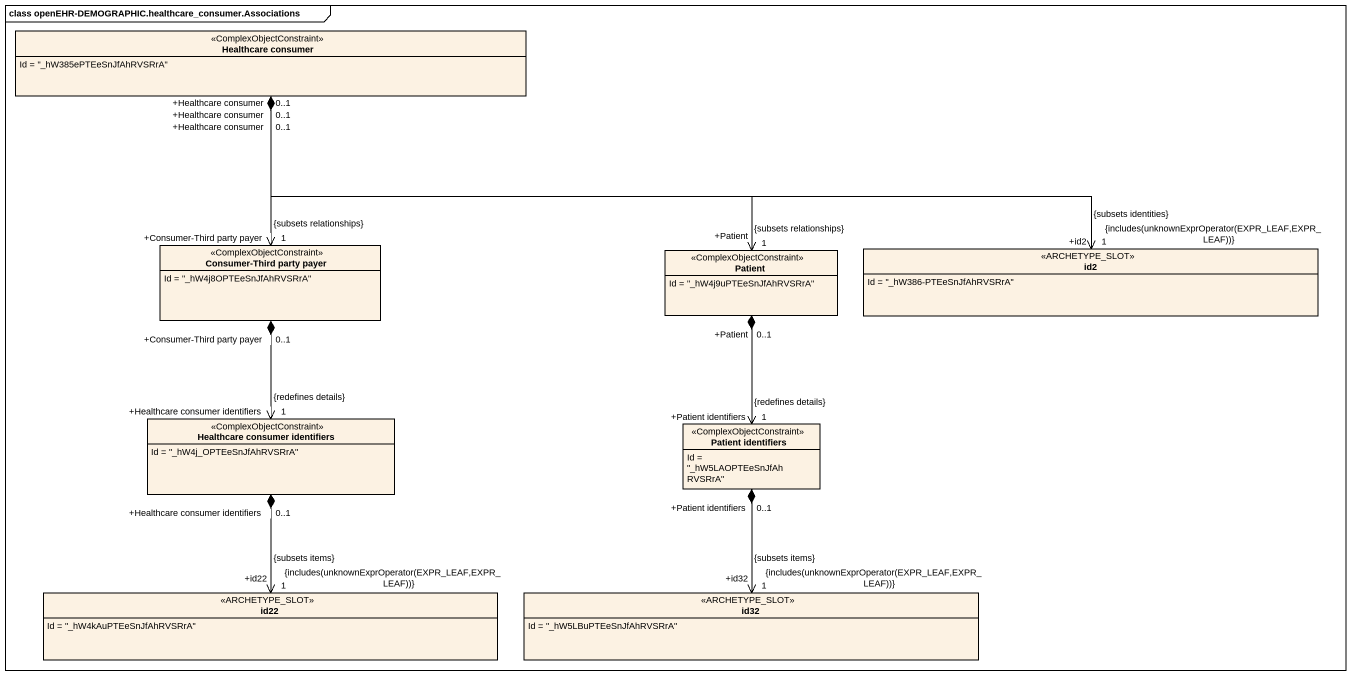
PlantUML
@startuml
mainframe class openEHR-DEMOGRAPHIC.healthcare_consumer.Associations
hide circle
hide empty members
class "Healthcare consumer" as Healthcare_consumer <<ComplexObjectConstraint>> {
  Id = "_hW385ePTEeSnJfAhRVSRrA"
}
class "Consumer-Third party payer" as Consumer_Third_party_payer <<ComplexObjectConstraint>> {
  Id = "_hW4j8OPTEeSnJfAhRVSRrA"
}
class Patient <<ComplexObjectConstraint>> {
  Id = "_hW4j9uPTEeSnJfAhRVSRrA"
}
class id2 <<ARCHETYPE_SLOT>> {
  Id = "_hW386-PTEeSnJfAhRVSRrA"
}
class "Healthcare consumer identifiers" as Healthcare_consumer_2 <<ComplexObjectConstraint>> {
  Id = "_hW4j_OPTEeSnJfAhRVSRrA"
}
class "Patient identifiers" as Patient_identifiers <<ComplexObjectConstraint>> {
  Id = "_hW5LAOPTEeSnJfAhRVSRrA"
}
class id22 <<ARCHETYPE_SLOT>> {
  Id = "_hW4kAuPTEeSnJfAhRVSRrA"
}
class id32 <<ARCHETYPE_SLOT>> {
  Id = "_hW5LBuPTEeSnJfAhRVSRrA"
}
Healthcare_consumer "+Healthcare consumer\n0..1" *--> "+Consumer-Third party payer\n1\n{subsets relationships}" Consumer_Third_party_payer
Healthcare_consumer "+Healthcare consumer\n0..1" *-right-> "+Patient\n1\n{subsets relationships}" Patient
Healthcare_consumer "+Healthcare consumer\n0..1" *-right-> "+id2\n1\n{includes(unknownExprOperator(EXPR_LEAF,EXPR_LEAF))}\n{subsets identities}" id2
Consumer_Third_party_payer "+Consumer-Third party payer\n0..1" *--> "+Healthcare consumer identifiers\n1\n{redefines details}" Healthcare_consumer_2
Patient "+Patient\n0..1" *--> "+Patient identifiers\n1\n{redefines details}" Patient_identifiers
Healthcare_consumer_2 "+Healthcare consumer identifiers\n0..1" *--> "+id22\n1\n{includes(unknownExprOperator(EXPR_LEAF,EXPR_LEAF))}\n{subsets items}" id22
Patient_identifiers "+Patient identifiers\n0..1" *--> "+id32\n1\n{includes(unknownExprOperator(EXPR_LEAF,EXPR_LEAF))}\n{subsets items}" id32
@enduml
